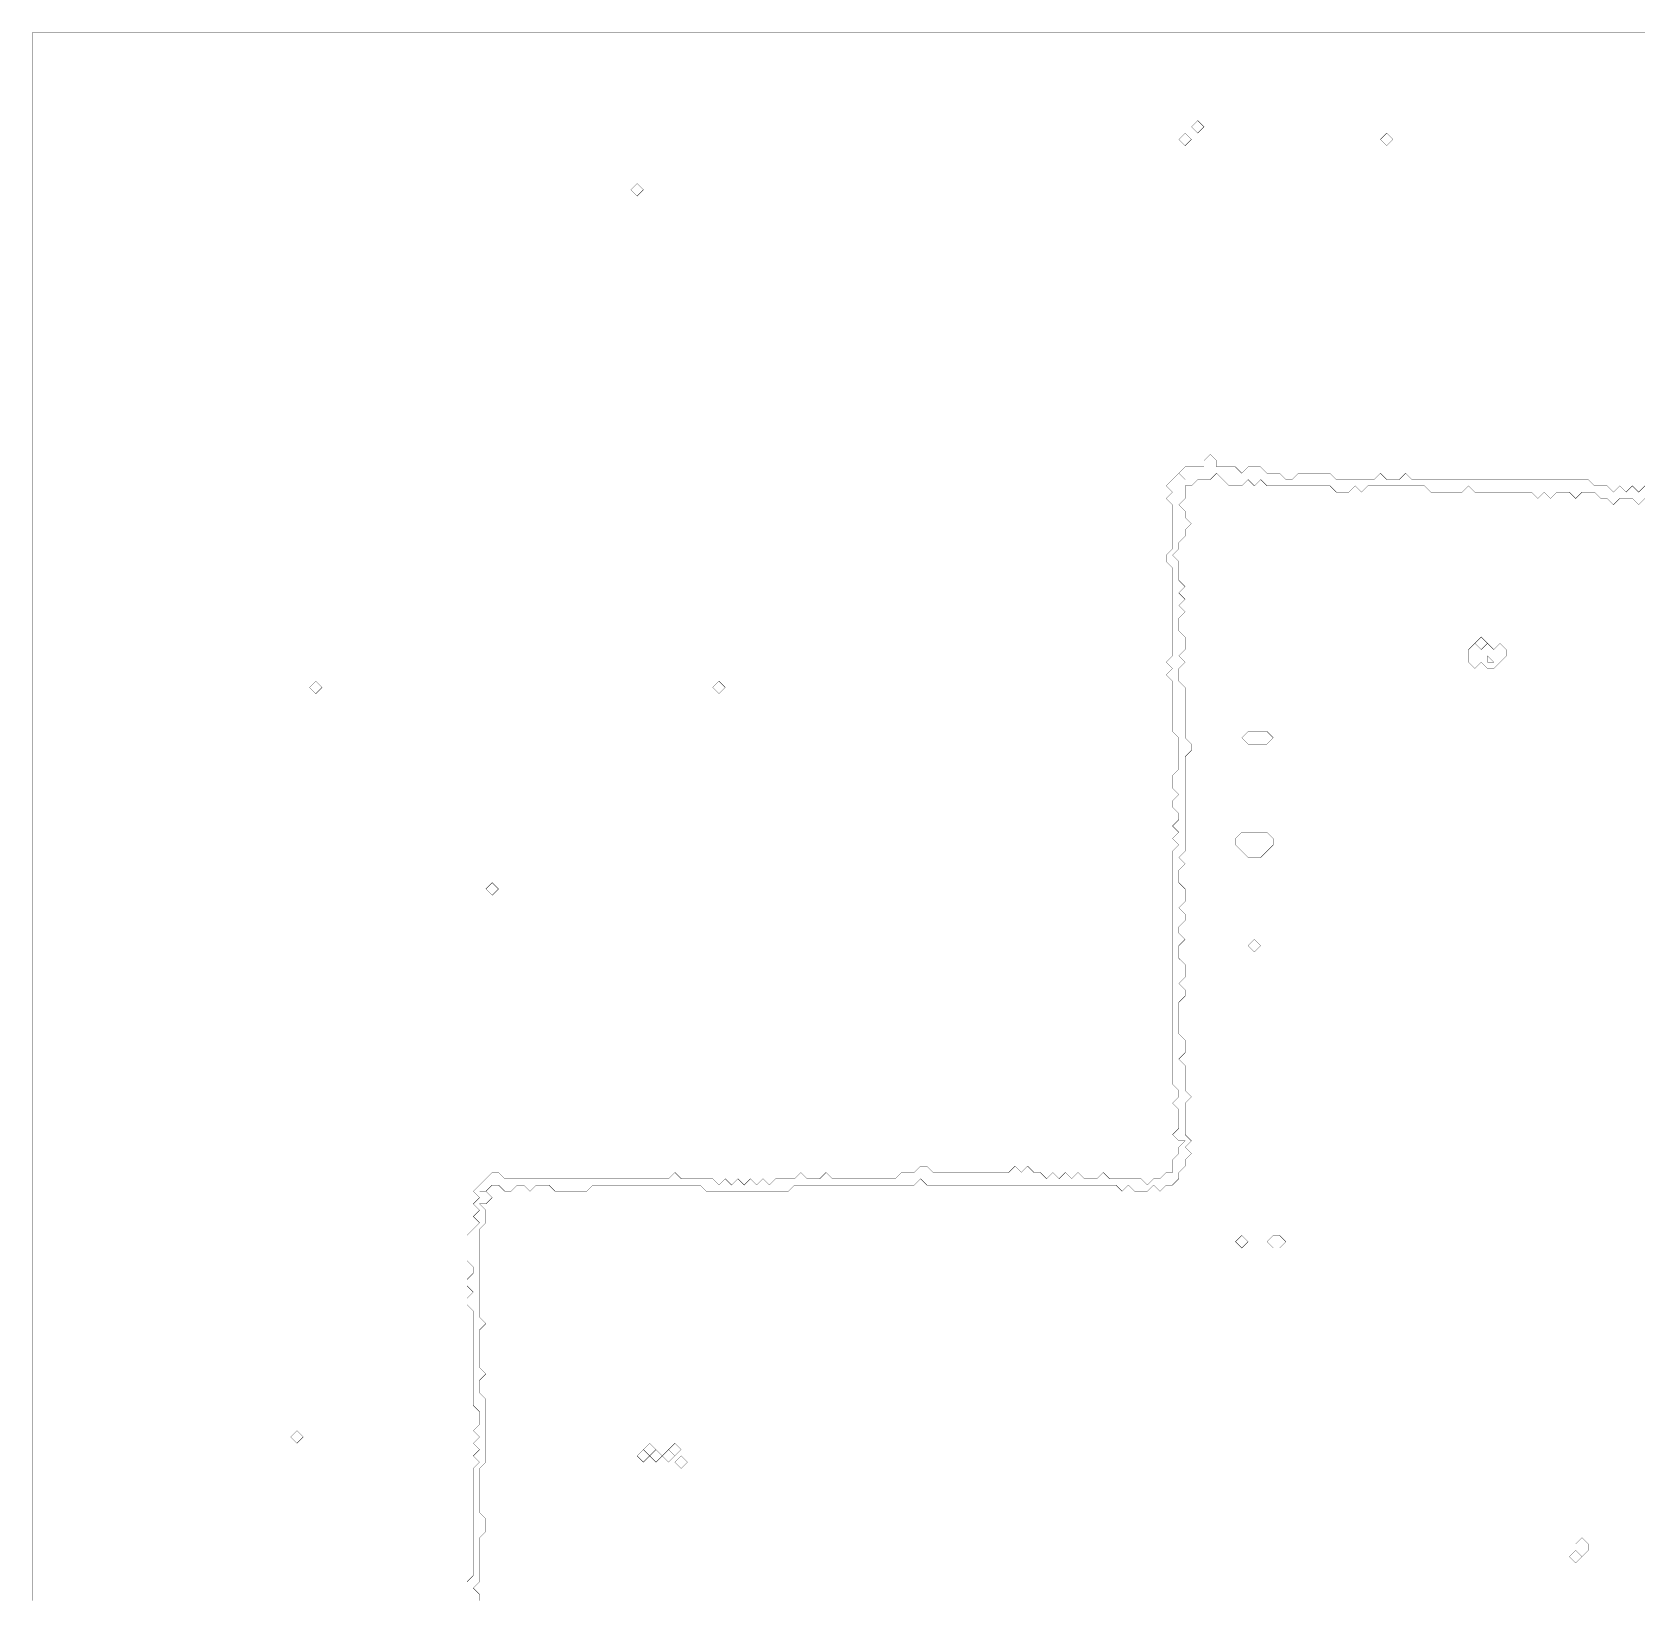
# Model space of a CAD drawing. Header units: metres. Extents: x 0 to 5142, y -5142 to 0.
# Drawn here: x 0 to 2571, y -2504 to 0 of the extents above; entities that cross this region are included whole.
import ezdxf

# ---------------------------------------------------------------- set-up
doc = ezdxf.new("R2010")
doc.units = ezdxf.units.M
doc.layers.add('conductor', color=1, linetype='Continuous')
doc.layers.add('substrate', color=5, linetype='Continuous')

msp = doc.modelspace()

# ---------------------------------------------------------------- linework, layer by layer
at = {"layer": 'conductor', "const_width": 0.5}
msp.add_lwpolyline([(2576, -744.625), (2565.9375, -754.6875), (2555.875, -744.625), (2545.8125, -744.625), (2535.75, -744.625), (2525.6875, -754.6875), (2515.625, -744.625), (2505.5625, -744.625), (2495.5, -734.5625), (2485.4375, -734.5625), (2475.375, -734.5625), (2465.3125, -744.625), (2455.25, -734.5625), (2445.1875, -734.5625), (2435.125, -734.5625), (2425.0625, -744.625), (2415, -734.5625), (2404.9375, -744.625), (2394.875, -734.5625), (2384.8125, -734.5625), (2374.75, -734.5625), (2364.6875, -734.5625), (2354.625, -734.5625), (2344.5625, -734.5625), (2334.5, -734.5625), (2324.4375, -734.5625), (2314.375, -734.5625), (2304.3125, -734.5625), (2294.25, -724.5), (2284.1875, -734.5625), (2274.125, -734.5625), (2264.0625, -734.5625), (2254, -734.5625), (2243.9375, -734.5625), (2233.875, -734.5625), (2223.8125, -724.5), (2213.75, -724.5), (2203.6875, -724.5), (2193.625, -724.5), (2183.5625, -724.5), (2173.5, -724.5), (2163.4375, -724.5), (2153.375, -724.5), (2143.3125, -724.5), (2133.25, -724.5), (2123.1875, -734.5625), (2113.125, -724.5), (2103.0625, -734.5625), (2093, -734.5625), (2082.9375, -734.5625), (2072.875, -724.5), (2062.8125, -724.5), (2052.75, -724.5), (2042.6875, -724.5), (2032.625, -724.5), (2022.5625, -724.5), (2012.5, -724.5), (2002.4375, -724.5), (1992.375, -724.5), (1982.3125, -724.5), (1972.25, -724.5), (1962.1875, -714.4375), (1952.125, -724.5), (1942.0625, -714.4375), (1932, -724.5), (1921.9375, -724.5), (1911.875, -724.5), (1901.8125, -714.4375), (1891.75, -704.375), (1881.6875, -714.4375), (1871.625, -714.4375), (1861.5625, -714.4375), (1851.5, -724.5), (1841.4375, -724.5), (1841.4375, -734.5625), (1841.4375, -744.625), (1831.375, -754.6875), (1841.4375, -764.75), (1841.4375, -774.8125), (1851.5, -784.875), (1841.4375, -794.9375), (1841.4375, -805), (1831.375, -815.0625), (1831.375, -825.125), (1821.3125, -835.1875), (1831.375, -845.25), (1831.375, -855.3125), (1831.375, -865.375), (1831.375, -875.4375), (1841.4375, -885.5), (1831.375, -895.5625), (1841.4375, -905.625), (1831.375, -915.6875), (1841.4375, -925.75), (1831.375, -935.8125), (1831.375, -945.875), (1831.375, -955.9375), (1841.4375, -966), (1841.4375, -976.0625), (1841.4375, -986.125), (1831.375, -996.1875), (1841.4375, -1006.25), (1831.375, -1016.3125), (1831.375, -1026.375), (1831.375, -1036.4375), (1841.4375, -1046.5), (1841.4375, -1056.5625), (1841.4375, -1066.625), (1841.4375, -1076.6875), (1841.4375, -1086.75), (1841.4375, -1096.8125), (1841.4375, -1106.875), (1841.4375, -1116.9375), (1841.4375, -1127), (1851.5, -1137.0625), (1851.5, -1147.125), (1841.4375, -1157.1875), (1841.4375, -1167.25), (1841.4375, -1177.3125), (1841.4375, -1187.375), (1841.4375, -1197.4375), (1841.4375, -1207.5), (1841.4375, -1217.5625), (1841.4375, -1227.625), (1841.4375, -1237.6875), (1841.4375, -1247.75), (1841.4375, -1257.8125), (1841.4375, -1267.875), (1841.4375, -1277.9375), (1841.4375, -1288), (1841.4375, -1298.0625), (1841.4375, -1308.125), (1831.375, -1318.1875), (1841.4375, -1328.25), (1831.375, -1338.3125), (1831.375, -1348.375), (1831.375, -1358.4375), (1841.4375, -1368.5), (1841.4375, -1378.5625), (1841.4375, -1388.625), (1831.375, -1398.6875), (1841.4375, -1408.75), (1841.4375, -1418.8125), (1831.375, -1428.875), (1831.375, -1438.9375), (1841.4375, -1449), (1831.375, -1459.0625), (1831.375, -1469.125), (1831.375, -1479.1875), (1841.4375, -1489.25), (1841.4375, -1499.3125), (1841.4375, -1509.375), (1831.375, -1519.4375), (1841.4375, -1529.5), (1841.4375, -1539.5625), (1831.375, -1549.625), (1831.375, -1559.6875), (1831.375, -1569.75), (1831.375, -1579.8125), (1831.375, -1589.875), (1831.375, -1599.9375), (1841.4375, -1610), (1841.4375, -1620.0625), (1841.4375, -1630.125), (1831.375, -1640.1875), (1841.4375, -1650.25), (1841.4375, -1660.3125), (1841.4375, -1670.375), (1841.4375, -1680.4375), (1841.4375, -1690.5), (1851.5, -1700.5625), (1841.4375, -1710.625), (1841.4375, -1720.6875), (1841.4375, -1730.75), (1841.4375, -1740.8125), (1841.4375, -1750.875), (1841.4375, -1760.9375), (1851.5, -1771), (1841.4375, -1781.0625), (1851.5, -1791.125), (1841.4375, -1801.1875), (1841.4375, -1811.25), (1831.375, -1821.3125), (1831.375, -1831.375), (1821.3125, -1841.4375), (1811.25, -1841.4375), (1801.1875, -1851.5), (1791.125, -1841.4375), (1781.0625, -1851.5), (1771, -1851.5), (1760.9375, -1851.5), (1750.875, -1841.4375), (1740.8125, -1851.5), (1730.75, -1841.4375), (1720.6875, -1841.4375), (1710.625, -1841.4375), (1700.5625, -1841.4375), (1690.5, -1841.4375), (1680.4375, -1841.4375), (1670.375, -1841.4375), (1660.3125, -1841.4375), (1650.25, -1841.4375), (1640.1875, -1841.4375), (1630.125, -1841.4375), (1620.0625, -1841.4375), (1610, -1841.4375), (1599.9375, -1841.4375), (1589.875, -1841.4375), (1579.8125, -1841.4375), (1569.75, -1841.4375), (1559.6875, -1841.4375), (1549.625, -1841.4375), (1539.5625, -1841.4375), (1529.5, -1841.4375), (1519.4375, -1841.4375), (1509.375, -1841.4375), (1499.3125, -1841.4375), (1489.25, -1841.4375), (1479.1875, -1841.4375), (1469.125, -1841.4375), (1459.0625, -1841.4375), (1449, -1841.4375), (1438.9375, -1841.4375), (1428.875, -1841.4375), (1418.8125, -1831.375), (1408.75, -1841.4375), (1398.6875, -1841.4375), (1388.625, -1841.4375), (1378.5625, -1841.4375), (1368.5, -1841.4375), (1358.4375, -1841.4375), (1348.375, -1841.4375), (1338.3125, -1841.4375), (1328.25, -1841.4375), (1318.1875, -1841.4375), (1308.125, -1841.4375), (1298.0625, -1841.4375), (1288, -1841.4375), (1277.9375, -1841.4375), (1267.875, -1841.4375), (1257.8125, -1841.4375), (1247.75, -1841.4375), (1237.6875, -1841.4375), (1227.625, -1841.4375), (1217.5625, -1841.4375), (1207.5, -1851.5), (1197.4375, -1851.5), (1187.375, -1851.5), (1177.3125, -1851.5), (1167.25, -1851.5), (1157.1875, -1851.5), (1147.125, -1851.5), (1137.0625, -1851.5), (1127, -1851.5), (1116.9375, -1851.5), (1106.875, -1851.5), (1096.8125, -1851.5), (1086.75, -1851.5), (1076.6875, -1851.5), (1066.625, -1841.4375), (1056.5625, -1841.4375), (1046.5, -1841.4375), (1036.4375, -1841.4375), (1026.375, -1841.4375), (1016.3125, -1841.4375), (1006.25, -1841.4375), (996.1875, -1841.4375), (986.125, -1841.4375), (976.0625, -1841.4375), (966, -1841.4375), (955.9375, -1841.4375), (945.875, -1841.4375), (935.8125, -1841.4375), (925.75, -1841.4375), (915.6875, -1841.4375), (905.625, -1841.4375), (895.5625, -1841.4375), (885.5, -1851.5), (875.4375, -1851.5), (865.375, -1851.5), (855.3125, -1851.5), (845.25, -1851.5), (835.1875, -1851.5), (825.125, -1841.4375), (815.0625, -1841.4375), (805, -1841.4375), (794.9375, -1851.5), (784.875, -1841.4375), (774.8125, -1841.4375), (764.75, -1851.5), (754.6875, -1851.5), (744.625, -1841.4375), (734.5625, -1841.4375), (724.5, -1851.5), (714.4375, -1851.5), (724.5, -1851.5), (734.5625, -1861.5625), (724.5, -1871.625), (714.4375, -1871.625), (724.5, -1881.6875), (724.5, -1891.75), (724.5, -1901.8125), (714.4375, -1911.875), (714.4375, -1921.9375), (714.4375, -1932), (714.4375, -1942.0625), (714.4375, -1952.125), (714.4375, -1962.1875), (714.4375, -1972.25), (714.4375, -1982.3125), (714.4375, -1992.375), (714.4375, -2002.4375), (714.4375, -2012.5), (714.4375, -2022.5625), (714.4375, -2032.625), (714.4375, -2042.6875), (714.4375, -2052.75), (724.5, -2062.8125), (714.4375, -2072.875), (714.4375, -2082.9375), (714.4375, -2093), (714.4375, -2103.0625), (714.4375, -2113.125), (714.4375, -2123.1875), (714.4375, -2133.25), (724.5, -2143.3125), (714.4375, -2153.375), (714.4375, -2163.4375), (714.4375, -2173.5), (724.5, -2183.5625), (724.5, -2193.625), (724.5, -2203.6875), (724.5, -2213.75), (724.5, -2223.8125), (724.5, -2233.875), (724.5, -2243.9375), (724.5, -2254), (724.5, -2264.0625), (724.5, -2274.125), (724.5, -2284.1875), (714.4375, -2294.25), (714.4375, -2304.3125), (714.4375, -2314.375), (714.4375, -2324.4375), (714.4375, -2334.5), (714.4375, -2344.5625), (714.4375, -2354.625), (714.4375, -2364.6875), (724.5, -2374.75), (724.5, -2384.8125), (724.5, -2394.875), (714.4375, -2404.9375), (714.4375, -2415), (714.4375, -2425.0625), (714.4375, -2435.125), (714.4375, -2445.1875), (714.4375, -2455.25), (714.4375, -2465.3125), (714.4375, -2475.375), (704.375, -2485.4375), (714.4375, -2495.5), (714.4375, -2505.5625)], dxfattribs=at)
for points in [[(2294.25, -986.125), (2304.3125, -976.0625), (2314.375, -986.125), (2324.4375, -976.0625), (2334.5, -986.125), (2344.5625, -976.0625), (2354.625, -986.125), (2354.625, -996.1875), (2344.5625, -1006.25), (2334.5, -1016.3125), (2324.4375, -1016.3125), (2314.375, -1006.25), (2304.3125, -1016.3125), (2294.25, -1006.25), (2294.25, -996.1875)], [(2304.3125, -976.0625), (2314.375, -966), (2324.4375, -976.0625), (2314.375, -986.125)], [(1932, -1127), (1942.0625, -1116.9375), (1952.125, -1116.9375), (1962.1875, -1116.9375), (1972.25, -1116.9375), (1982.3125, -1127), (1972.25, -1137.0625), (1962.1875, -1137.0625), (1952.125, -1137.0625), (1942.0625, -1137.0625)], [(1921.9375, -1288), (1932, -1277.9375), (1942.0625, -1277.9375), (1952.125, -1277.9375), (1962.1875, -1277.9375), (1972.25, -1277.9375), (1982.3125, -1288), (1982.3125, -1298.0625), (1972.25, -1308.125), (1962.1875, -1318.1875), (1952.125, -1318.1875), (1942.0625, -1318.1875), (1932, -1308.125), (1921.9375, -1298.0625)], [(1942.0625, -1459.0625), (1952.125, -1449), (1962.1875, -1459.0625), (1952.125, -1469.125)], [(1921.9375, -1932), (1932, -1921.9375), (1942.0625, -1932), (1932, -1942.0625)], [(1972.25, -1932), (1982.3125, -1921.9375), (1992.375, -1921.9375), (2002.4375, -1932), (1992.375, -1942.0625), (1982.3125, -1942.0625)], [(976.0625, -2264.0625), (986.125, -2254), (996.1875, -2264.0625), (986.125, -2274.125)], [(1016.3125, -2264.0625), (1026.375, -2254), (1036.4375, -2264.0625), (1026.375, -2274.125)], [(966, -2274.125), (976.0625, -2264.0625), (986.125, -2274.125), (976.0625, -2284.1875)], [(986.125, -2274.125), (996.1875, -2264.0625), (1006.25, -2274.125), (996.1875, -2284.1875)], [(1006.25, -2274.125), (1016.3125, -2264.0625), (1026.375, -2274.125), (1016.3125, -2284.1875)], [(1026.375, -2284.1875), (1036.4375, -2274.125), (1046.5, -2284.1875), (1036.4375, -2294.25)], [(2465.3125, -2415), (2475.375, -2404.9375), (2485.4375, -2415), (2485.4375, -2425.0625), (2475.375, -2435.125), (2465.3125, -2425.0625)], [(2455.25, -2435.125), (2465.3125, -2425.0625), (2475.375, -2435.125), (2465.3125, -2445.1875)]]:
    msp.add_lwpolyline(points, close=True, dxfattribs=at)
at = {"layer": 'substrate', "const_width": 0.5}
for points in [[(2576, 0), (2565.9375, 0), (2555.875, 0), (2545.8125, 0), (2535.75, 0), (2525.6875, 0), (2515.625, 0), (2505.5625, 0), (2495.5, 0), (2485.4375, 0), (2475.375, 0), (2465.3125, 0), (2455.25, 0), (2445.1875, 0), (2435.125, 0), (2425.0625, 0), (2415, 0), (2404.9375, 0), (2394.875, 0), (2384.8125, 0), (2374.75, 0), (2364.6875, 0), (2354.625, 0), (2344.5625, 0), (2334.5, 0), (2324.4375, 0), (2314.375, 0), (2304.3125, 0), (2294.25, 0), (2284.1875, 0), (2274.125, 0), (2264.0625, 0), (2254, 0), (2243.9375, 0), (2233.875, 0), (2223.8125, 0), (2213.75, 0), (2203.6875, 0), (2193.625, 0), (2183.5625, 0), (2173.5, 0), (2163.4375, 0), (2153.375, 0), (2143.3125, 0), (2133.25, 0), (2123.1875, 0), (2113.125, 0), (2103.0625, 0), (2093, 0), (2082.9375, 0), (2072.875, 0), (2062.8125, 0), (2052.75, 0), (2042.6875, 0), (2032.625, 0), (2022.5625, 0), (2012.5, 0), (2002.4375, 0), (1992.375, 0), (1982.3125, 0), (1972.25, 0), (1962.1875, 0), (1952.125, 0), (1942.0625, 0), (1932, 0), (1921.9375, 0), (1911.875, 0), (1901.8125, 0), (1891.75, 0), (1881.6875, 0), (1871.625, 0), (1861.5625, 0), (1851.5, 0), (1841.4375, 0), (1831.375, 0), (1821.3125, 0), (1811.25, 0), (1801.1875, 0), (1791.125, 0), (1781.0625, 0), (1771, 0), (1760.9375, 0), (1750.875, 0), (1740.8125, 0), (1730.75, 0), (1720.6875, 0), (1710.625, 0), (1700.5625, 0), (1690.5, 0), (1680.4375, 0), (1670.375, 0), (1660.3125, 0), (1650.25, 0), (1640.1875, 0), (1630.125, 0), (1620.0625, 0), (1610, 0), (1599.9375, 0), (1589.875, 0), (1579.8125, 0), (1569.75, 0), (1559.6875, 0), (1549.625, 0), (1539.5625, 0), (1529.5, 0), (1519.4375, 0), (1509.375, 0), (1499.3125, 0), (1489.25, 0), (1479.1875, 0), (1469.125, 0), (1459.0625, 0), (1449, 0), (1438.9375, 0), (1428.875, 0), (1418.8125, 0), (1408.75, 0), (1398.6875, 0), (1388.625, 0), (1378.5625, 0), (1368.5, 0), (1358.4375, 0), (1348.375, 0), (1338.3125, 0), (1328.25, 0), (1318.1875, 0), (1308.125, 0), (1298.0625, 0), (1288, 0), (1277.9375, 0), (1267.875, 0), (1257.8125, 0), (1247.75, 0), (1237.6875, 0), (1227.625, 0), (1217.5625, 0), (1207.5, 0), (1197.4375, 0), (1187.375, 0), (1177.3125, 0), (1167.25, 0), (1157.1875, 0), (1147.125, 0), (1137.0625, 0), (1127, 0), (1116.9375, 0), (1106.875, 0), (1096.8125, 0), (1086.75, 0), (1076.6875, 0), (1066.625, 0), (1056.5625, 0), (1046.5, 0), (1036.4375, 0), (1026.375, 0), (1016.3125, 0), (1006.25, 0), (996.1875, 0), (986.125, 0), (976.0625, 0), (966, 0), (955.9375, 0), (945.875, 0), (935.8125, 0), (925.75, 0), (915.6875, 0), (905.625, 0), (895.5625, 0), (885.5, 0), (875.4375, 0), (865.375, 0), (855.3125, 0), (845.25, 0), (835.1875, 0), (825.125, 0), (815.0625, 0), (805, 0), (794.9375, 0), (784.875, 0), (774.8125, 0), (764.75, 0), (754.6875, 0), (744.625, 0), (734.5625, 0), (724.5, 0), (714.4375, 0), (704.375, 0), (694.3125, 0), (684.25, 0), (674.1875, 0), (664.125, 0), (654.0625, 0), (644, 0), (633.9375, 0), (623.875, 0), (613.8125, 0), (603.75, 0), (593.6875, 0), (583.625, 0), (573.5625, 0), (563.5, 0), (553.4375, 0), (543.375, 0), (533.3125, 0), (523.25, 0), (513.1875, 0), (503.125, 0), (493.0625, 0), (483, 0), (472.9375, 0), (462.875, 0), (452.8125, 0), (442.75, 0), (432.6875, 0), (422.625, 0), (412.5625, 0), (402.5, 0), (392.4375, 0), (382.375, 0), (372.3125, 0), (362.25, 0), (352.1875, 0), (342.125, 0), (332.0625, 0), (322, 0), (311.9375, 0), (301.875, 0), (291.8125, 0), (281.75, 0), (271.6875, 0), (261.625, 0), (251.5625, 0), (241.5, 0), (231.4375, 0), (221.375, 0), (211.3125, 0), (201.25, 0), (191.1875, 0), (181.125, 0), (171.0625, 0), (161, 0), (150.9375, 0), (140.875, 0), (130.8125, 0), (120.75, 0), (110.6875, 0), (100.625, 0), (90.5625, 0), (80.5, 0), (70.4375, 0), (60.375, 0), (50.3125, 0), (40.25, 0), (30.1875, 0), (20.125, 0), (10.0625, 0), (0, 0), (0, -10.0625), (0, -20.125), (0, -30.1875), (0, -40.25), (0, -50.3125), (0, -60.375), (0, -70.4375), (0, -80.5), (0, -90.5625), (0, -100.625), (0, -110.6875), (0, -120.75), (0, -130.8125), (0, -140.875), (0, -150.9375), (0, -161), (0, -171.0625), (0, -181.125), (0, -191.1875), (0, -201.25), (0, -211.3125), (0, -221.375), (0, -231.4375), (0, -241.5), (0, -251.5625), (0, -261.625), (0, -271.6875), (0, -281.75), (0, -291.8125), (0, -301.875), (0, -311.9375), (0, -322), (0, -332.0625), (0, -342.125), (0, -352.1875), (0, -362.25), (0, -372.3125), (0, -382.375), (0, -392.4375), (0, -402.5), (0, -412.5625), (0, -422.625), (0, -432.6875), (0, -442.75), (0, -452.8125), (0, -462.875), (0, -472.9375), (0, -483), (0, -493.0625), (0, -503.125), (0, -513.1875), (0, -523.25), (0, -533.3125), (0, -543.375), (0, -553.4375), (0, -563.5), (0, -573.5625), (0, -583.625), (0, -593.6875), (0, -603.75), (0, -613.8125), (0, -623.875), (0, -633.9375), (0, -644), (0, -654.0625), (0, -664.125), (0, -674.1875), (0, -684.25), (0, -694.3125), (0, -704.375), (0, -714.4375), (0, -724.5), (0, -734.5625), (0, -744.625), (0, -754.6875), (0, -764.75), (0, -774.8125), (0, -784.875), (0, -794.9375), (0, -805), (0, -815.0625), (0, -825.125), (0, -835.1875), (0, -845.25), (0, -855.3125), (0, -865.375), (0, -875.4375), (0, -885.5), (0, -895.5625), (0, -905.625), (0, -915.6875), (0, -925.75), (0, -935.8125), (0, -945.875), (0, -955.9375), (0, -966), (0, -976.0625), (0, -986.125), (0, -996.1875), (0, -1006.25), (0, -1016.3125), (0, -1026.375), (0, -1036.4375), (0, -1046.5), (0, -1056.5625), (0, -1066.625), (0, -1076.6875), (0, -1086.75), (0, -1096.8125), (0, -1106.875), (0, -1116.9375), (0, -1127), (0, -1137.0625), (0, -1147.125), (0, -1157.1875), (0, -1167.25), (0, -1177.3125), (0, -1187.375), (0, -1197.4375), (0, -1207.5), (0, -1217.5625), (0, -1227.625), (0, -1237.6875), (0, -1247.75), (0, -1257.8125), (0, -1267.875), (0, -1277.9375), (0, -1288), (0, -1298.0625), (0, -1308.125), (0, -1318.1875), (0, -1328.25), (0, -1338.3125), (0, -1348.375), (0, -1358.4375), (0, -1368.5), (0, -1378.5625), (0, -1388.625), (0, -1398.6875), (0, -1408.75), (0, -1418.8125), (0, -1428.875), (0, -1438.9375), (0, -1449), (0, -1459.0625), (0, -1469.125), (0, -1479.1875), (0, -1489.25), (0, -1499.3125), (0, -1509.375), (0, -1519.4375), (0, -1529.5), (0, -1539.5625), (0, -1549.625), (0, -1559.6875), (0, -1569.75), (0, -1579.8125), (0, -1589.875), (0, -1599.9375), (0, -1610), (0, -1620.0625), (0, -1630.125), (0, -1640.1875), (0, -1650.25), (0, -1660.3125), (0, -1670.375), (0, -1680.4375), (0, -1690.5), (0, -1700.5625), (0, -1710.625), (0, -1720.6875), (0, -1730.75), (0, -1740.8125), (0, -1750.875), (0, -1760.9375), (0, -1771), (0, -1781.0625), (0, -1791.125), (0, -1801.1875), (0, -1811.25), (0, -1821.3125), (0, -1831.375), (0, -1841.4375), (0, -1851.5), (0, -1861.5625), (0, -1871.625), (0, -1881.6875), (0, -1891.75), (0, -1901.8125), (0, -1911.875), (0, -1921.9375), (0, -1932), (0, -1942.0625), (0, -1952.125), (0, -1962.1875), (0, -1972.25), (0, -1982.3125), (0, -1992.375), (0, -2002.4375), (0, -2012.5), (0, -2022.5625), (0, -2032.625), (0, -2042.6875), (0, -2052.75), (0, -2062.8125), (0, -2072.875), (0, -2082.9375), (0, -2093), (0, -2103.0625), (0, -2113.125), (0, -2123.1875), (0, -2133.25), (0, -2143.3125), (0, -2153.375), (0, -2163.4375), (0, -2173.5), (0, -2183.5625), (0, -2193.625), (0, -2203.6875), (0, -2213.75), (0, -2223.8125), (0, -2233.875), (0, -2243.9375), (0, -2254), (0, -2264.0625), (0, -2274.125), (0, -2284.1875), (0, -2294.25), (0, -2304.3125), (0, -2314.375), (0, -2324.4375), (0, -2334.5), (0, -2344.5625), (0, -2354.625), (0, -2364.6875), (0, -2374.75), (0, -2384.8125), (0, -2394.875), (0, -2404.9375), (0, -2415), (0, -2425.0625), (0, -2435.125), (0, -2445.1875), (0, -2455.25), (0, -2465.3125), (0, -2475.375), (0, -2485.4375), (0, -2495.5), (0, -2505.5625)], [(694.3125, -2505.5625), (694.3125, -2495.5), (694.3125, -2485.4375), (694.3125, -2475.375), (704.375, -2465.3125), (704.375, -2455.25), (704.375, -2445.1875), (704.375, -2435.125), (704.375, -2425.0625), (704.375, -2415), (704.375, -2404.9375), (704.375, -2394.875), (704.375, -2384.8125), (704.375, -2374.75), (704.375, -2364.6875), (704.375, -2354.625), (704.375, -2344.5625), (704.375, -2334.5), (704.375, -2324.4375), (704.375, -2314.375), (704.375, -2304.3125), (704.375, -2294.25), (714.4375, -2284.1875), (704.375, -2274.125), (714.4375, -2264.0625), (704.375, -2254), (714.4375, -2243.9375), (704.375, -2233.875), (714.4375, -2223.8125), (714.4375, -2213.75), (714.4375, -2203.6875), (704.375, -2193.625), (704.375, -2183.5625), (704.375, -2173.5), (704.375, -2163.4375), (704.375, -2153.375), (704.375, -2143.3125), (704.375, -2133.25), (704.375, -2123.1875), (704.375, -2113.125), (704.375, -2103.0625), (704.375, -2093), (704.375, -2082.9375), (704.375, -2072.875), (704.375, -2062.8125), (704.375, -2052.75), (704.375, -2042.6875), (694.3125, -2032.625), (694.3125, -2022.5625), (704.375, -2012.5), (694.3125, -2002.4375), (694.3125, -1992.375), (704.375, -1982.3125), (704.375, -1972.25), (694.3125, -1962.1875), (694.3125, -1952.125), (694.3125, -1942.0625), (694.3125, -1932), (694.3125, -1921.9375), (704.375, -1911.875), (714.4375, -1901.8125), (704.375, -1891.75), (714.4375, -1881.6875), (704.375, -1871.625), (714.4375, -1861.5625), (704.375, -1851.5), (714.4375, -1841.4375), (724.5, -1831.375), (734.5625, -1821.3125), (744.625, -1821.3125), (754.6875, -1831.375), (764.75, -1831.375), (774.8125, -1831.375), (784.875, -1831.375), (794.9375, -1831.375), (805, -1831.375), (815.0625, -1831.375), (825.125, -1831.375), (835.1875, -1831.375), (845.25, -1831.375), (855.3125, -1831.375), (865.375, -1831.375), (875.4375, -1831.375), (885.5, -1831.375), (895.5625, -1831.375), (905.625, -1831.375), (915.6875, -1831.375), (925.75, -1831.375), (935.8125, -1831.375), (945.875, -1831.375), (955.9375, -1831.375), (966, -1831.375), (976.0625, -1831.375), (986.125, -1831.375), (996.1875, -1831.375), (1006.25, -1831.375), (1016.3125, -1831.375), (1026.375, -1821.3125), (1036.4375, -1831.375), (1046.5, -1831.375), (1056.5625, -1831.375), (1066.625, -1831.375), (1076.6875, -1831.375), (1086.75, -1831.375), (1096.8125, -1841.4375), (1106.875, -1831.375), (1116.9375, -1841.4375), (1127, -1831.375), (1137.0625, -1841.4375), (1147.125, -1831.375), (1157.1875, -1841.4375), (1167.25, -1831.375), (1177.3125, -1841.4375), (1187.375, -1831.375), (1197.4375, -1831.375), (1207.5, -1831.375), (1217.5625, -1831.375), (1227.625, -1821.3125), (1237.6875, -1831.375), (1247.75, -1831.375), (1257.8125, -1831.375), (1267.875, -1821.3125), (1277.9375, -1831.375), (1288, -1831.375), (1298.0625, -1831.375), (1308.125, -1831.375), (1318.1875, -1831.375), (1328.25, -1831.375), (1338.3125, -1831.375), (1348.375, -1831.375), (1358.4375, -1831.375), (1368.5, -1831.375), (1378.5625, -1831.375), (1388.625, -1821.3125), (1398.6875, -1821.3125), (1408.75, -1821.3125), (1418.8125, -1811.25), (1428.875, -1811.25), (1438.9375, -1821.3125), (1449, -1821.3125), (1459.0625, -1821.3125), (1469.125, -1821.3125), (1479.1875, -1821.3125), (1489.25, -1821.3125), (1499.3125, -1821.3125), (1509.375, -1821.3125), (1519.4375, -1821.3125), (1529.5, -1821.3125), (1539.5625, -1821.3125), (1549.625, -1821.3125), (1559.6875, -1821.3125), (1569.75, -1811.25), (1579.8125, -1821.3125), (1589.875, -1811.25), (1599.9375, -1821.3125), (1610, -1821.3125), (1620.0625, -1831.375), (1630.125, -1821.3125), (1640.1875, -1831.375), (1650.25, -1821.3125), (1660.3125, -1831.375), (1670.375, -1821.3125), (1680.4375, -1831.375), (1690.5, -1831.375), (1700.5625, -1831.375), (1710.625, -1821.3125), (1720.6875, -1831.375), (1730.75, -1831.375), (1740.8125, -1831.375), (1750.875, -1831.375), (1760.9375, -1831.375), (1771, -1831.375), (1781.0625, -1841.4375), (1791.125, -1831.375), (1801.1875, -1831.375), (1811.25, -1821.3125), (1821.3125, -1821.3125), (1821.3125, -1811.25), (1821.3125, -1801.1875), (1831.375, -1791.125), (1831.375, -1781.0625), (1841.4375, -1771), (1831.375, -1771), (1821.3125, -1760.9375), (1831.375, -1750.875), (1831.375, -1740.8125), (1831.375, -1730.75), (1831.375, -1720.6875), (1821.3125, -1710.625), (1831.375, -1700.5625), (1831.375, -1690.5), (1821.3125, -1680.4375), (1821.3125, -1670.375), (1821.3125, -1660.3125), (1821.3125, -1650.25), (1821.3125, -1640.1875), (1821.3125, -1630.125), (1821.3125, -1620.0625), (1821.3125, -1610), (1821.3125, -1599.9375), (1821.3125, -1589.875), (1821.3125, -1579.8125), (1821.3125, -1569.75), (1821.3125, -1559.6875), (1821.3125, -1549.625), (1821.3125, -1539.5625), (1821.3125, -1529.5), (1821.3125, -1519.4375), (1821.3125, -1509.375), (1821.3125, -1499.3125), (1821.3125, -1489.25), (1821.3125, -1479.1875), (1821.3125, -1469.125), (1821.3125, -1459.0625), (1821.3125, -1449), (1821.3125, -1438.9375), (1821.3125, -1428.875), (1821.3125, -1418.8125), (1821.3125, -1408.75), (1821.3125, -1398.6875), (1821.3125, -1388.625), (1821.3125, -1378.5625), (1821.3125, -1368.5), (1821.3125, -1358.4375), (1821.3125, -1348.375), (1821.3125, -1338.3125), (1821.3125, -1328.25), (1821.3125, -1318.1875), (1821.3125, -1308.125), (1831.375, -1298.0625), (1821.3125, -1288), (1831.375, -1277.9375), (1821.3125, -1267.875), (1831.375, -1257.8125), (1831.375, -1247.75), (1821.3125, -1237.6875), (1821.3125, -1227.625), (1831.375, -1217.5625), (1821.3125, -1207.5), (1821.3125, -1197.4375), (1821.3125, -1187.375), (1831.375, -1177.3125), (1831.375, -1167.25), (1831.375, -1157.1875), (1831.375, -1147.125), (1831.375, -1137.0625), (1831.375, -1127), (1821.3125, -1116.9375), (1821.3125, -1106.875), (1821.3125, -1096.8125), (1821.3125, -1086.75), (1821.3125, -1076.6875), (1821.3125, -1066.625), (1821.3125, -1056.5625), (1821.3125, -1046.5), (1821.3125, -1036.4375), (1811.25, -1026.375), (1821.3125, -1016.3125), (1811.25, -1006.25), (1821.3125, -996.1875), (1821.3125, -986.125), (1821.3125, -976.0625), (1821.3125, -966), (1821.3125, -955.9375), (1821.3125, -945.875), (1821.3125, -935.8125), (1821.3125, -925.75), (1821.3125, -915.6875), (1821.3125, -905.625), (1821.3125, -895.5625), (1821.3125, -885.5), (1821.3125, -875.4375), (1821.3125, -865.375), (1821.3125, -855.3125), (1811.25, -845.25), (1811.25, -835.1875), (1821.3125, -825.125), (1821.3125, -815.0625), (1821.3125, -805), (1821.3125, -794.9375), (1821.3125, -784.875), (1821.3125, -774.8125), (1821.3125, -764.75), (1821.3125, -754.6875), (1811.25, -744.625), (1821.3125, -734.5625), (1811.25, -724.5), (1821.3125, -714.4375), (1831.375, -704.375), (1841.4375, -714.4375), (1831.375, -704.375), (1841.4375, -694.3125), (1851.5, -694.3125), (1861.5625, -694.3125), (1871.625, -694.3125), (1871.625, -684.25), (1881.6875, -674.1875), (1891.75, -684.25), (1891.75, -694.3125), (1901.8125, -694.3125), (1911.875, -694.3125), (1921.9375, -694.3125), (1932, -704.375), (1942.0625, -694.3125), (1952.125, -694.3125), (1962.1875, -694.3125), (1972.25, -704.375), (1982.3125, -704.375), (1992.375, -704.375), (2002.4375, -714.4375), (2012.5, -714.4375), (2022.5625, -704.375), (2032.625, -704.375), (2042.6875, -704.375), (2052.75, -704.375), (2062.8125, -704.375), (2072.875, -704.375), (2082.9375, -714.4375), (2093, -714.4375), (2103.0625, -714.4375), (2113.125, -714.4375), (2123.1875, -714.4375), (2133.25, -714.4375), (2143.3125, -714.4375), (2153.375, -704.375), (2163.4375, -714.4375), (2173.5, -714.4375), (2183.5625, -714.4375), (2193.625, -704.375), (2203.6875, -714.4375), (2213.75, -714.4375), (2223.8125, -714.4375), (2233.875, -714.4375), (2243.9375, -714.4375), (2254, -714.4375), (2264.0625, -714.4375), (2274.125, -714.4375), (2284.1875, -714.4375), (2294.25, -714.4375), (2304.3125, -714.4375), (2314.375, -714.4375), (2324.4375, -714.4375), (2334.5, -714.4375), (2344.5625, -714.4375), (2354.625, -714.4375), (2364.6875, -714.4375), (2374.75, -714.4375), (2384.8125, -714.4375), (2394.875, -714.4375), (2404.9375, -714.4375), (2415, -714.4375), (2425.0625, -714.4375), (2435.125, -714.4375), (2445.1875, -714.4375), (2455.25, -714.4375), (2465.3125, -714.4375), (2475.375, -714.4375), (2485.4375, -714.4375), (2495.5, -724.5), (2505.5625, -724.5), (2515.625, -724.5), (2525.6875, -734.5625), (2535.75, -724.5), (2545.8125, -734.5625), (2555.875, -724.5), (2565.9375, -734.5625), (2576, -724.5)]]:
    msp.add_lwpolyline(points, dxfattribs=at)
for points in [[(1851.5, -150.9375), (1861.5625, -140.875), (1871.625, -150.9375), (1861.5625, -161)], [(1831.375, -171.0625), (1841.4375, -161), (1851.5, -171.0625), (1841.4375, -181.125)], [(2153.375, -171.0625), (2163.4375, -161), (2173.5, -171.0625), (2163.4375, -181.125)], [(955.9375, -251.5625), (966, -241.5), (976.0625, -251.5625), (966, -261.625)], [(2304.3125, -986.125)], [(2324.4375, -996.1875), (2324.4375, -1006.25), (2334.5, -1006.25)], [(2304.3125, -1006.25)], [(442.75, -1046.5), (452.8125, -1036.4375), (462.875, -1046.5), (452.8125, -1056.5625)], [(1086.75, -1046.5), (1096.8125, -1036.4375), (1106.875, -1046.5), (1096.8125, -1056.5625)], [(1962.1875, -1288)], [(1962.1875, -1308.125)], [(724.5, -1368.5), (734.5625, -1358.4375), (744.625, -1368.5), (734.5625, -1378.5625)], [(412.5625, -2243.9375), (422.625, -2233.875), (432.6875, -2243.9375), (422.625, -2254)], [(976.0625, -2274.125)], [(996.1875, -2274.125)], [(1016.3125, -2274.125)], [(1036.4375, -2284.1875)], [(2465.3125, -2435.125)]]:
    msp.add_lwpolyline(points, close=True, dxfattribs=at)

doc.saveas('drawing.dxf')
